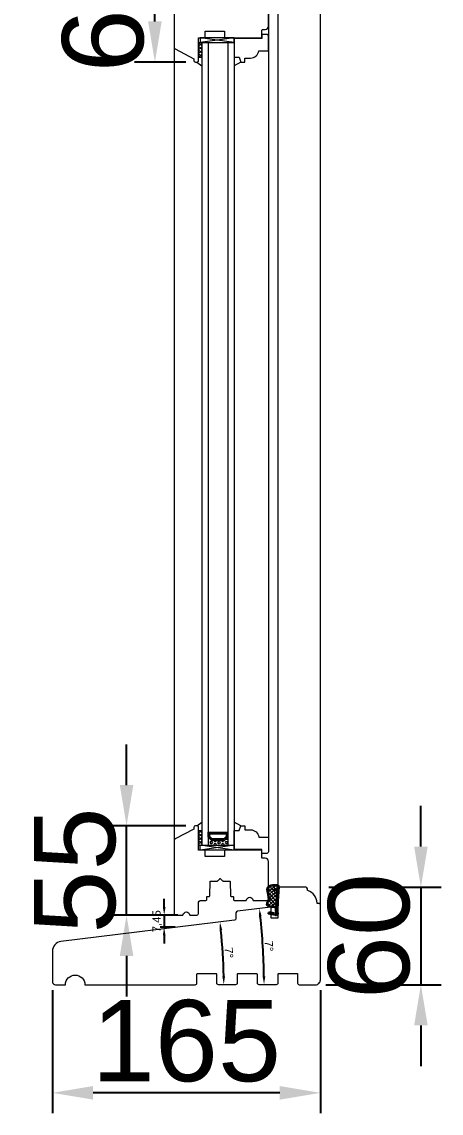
# Model space of a CAD drawing. Header units: millimetres. Extents: x 0 to 182016, y 11 to 3710.
# Drawn here: x 158298 to 158556, y 1212 to 1883 of the extents above; entities that cross this region are included whole.
import ezdxf

# ---------------------------------------------------------------- set-up
doc = ezdxf.new("R2010")
doc.units = ezdxf.units.MM
doc.layers.add('Matmenys', color=10, linetype='Continuous', lineweight=20)
doc.layers.add('Testinės profilio linijos', color=7, linetype='Continuous', lineweight=5)
doc.layers.add('Stiklo paketas', color=7, linetype='Continuous')
doc.styles.get("Standard").update_dxf_attribs({"font": 'arial.ttf'})
doc.dimstyles.new('2', dxfattribs={"dimscale": 2, "dimtxt": 2.5, "dimasz": 2.5, "dimexe": 1.25, "dimexo": 0.625, "dimtad": 1, "dimtxsty": 'Standard', "dimcen": 2.5, "dimadec": 0, "dimazin": 0, "dimtfac": 1, "dimtmove": 0, "dimatfit": 3, "dimfxl": 1, "dimarcsym": 0})
doc.dimstyles.new('Padidinti matmenys', dxfattribs={"dimscale": 10, "dimtxt": 5, "dimasz": 2.5, "dimexe": 1.25, "dimexo": 0.625, "dimtad": 1, "dimdec": 1, "dimtxsty": 'Standard', "dimcen": 2.5, "dimadec": 0, "dimazin": 0, "dimtfac": 1, "dimtdec": 1, "dimtmove": 0, "dimatfit": 3, "dimfxl": 1, "dimarcsym": 0})

# ---------------------------------------------------------------- blocks, each defined once
blk = doc.blocks.new('*D1257')
at = {"color": 0, "lineweight": -2, "transparency": 16777216}
for p, q in [((158543.62, 1375.65), (158543.62, 1400.65)), ((158487.01, 1350.65), (158556.12, 1350.65)), ((158543.62, 1350.65), (158543.62, 1290.65)), ((158485.01, 1290.65), (158556.12, 1290.65)), ((158543.62, 1265.65), (158543.62, 1240.65))]:
    blk.add_line(p, q, dxfattribs=at)
at = {"color": 0, "transparency": 16777216}
for points in [[(158539.46, 1375.65), (158547.79, 1375.65), (158543.62, 1350.65)], [(158539.46, 1265.65), (158547.79, 1265.65), (158543.62, 1290.65)]]:
    blk.add_solid(points, dxfattribs=at)
at = {"layer": 'Defpoints', "color": 0, "transparency": 16777216}
for p in [(158480.76, 1350.65), (158478.76, 1290.65), (158543.62, 1290.65)]:
    blk.add_point(p, dxfattribs=at)
at = {"color": 0, "lineweight": 5, "transparency": 16777216, "insert": (158511.84, 1320.65), "char_height": 50, "attachment_point": 5, "rotation": 90}
blk.add_mtext('60', dxfattribs=at)
blk = doc.blocks.new('*D1258')
at = {"color": 0, "lineweight": -2, "transparency": 16777216}
for p, q in [((158316.76, 1287.4), (158316.76, 1211.68)), ((158481.76, 1287.4), (158481.76, 1211.68)), ((158456.76, 1224.18), (158341.76, 1224.18))]:
    blk.add_line(p, q, dxfattribs=at)
at = {"color": 0, "transparency": 16777216}
for points in [[(158341.76, 1228.35), (158341.76, 1220.01), (158316.76, 1224.18)], [(158456.76, 1228.35), (158456.76, 1220.01), (158481.76, 1224.18)]]:
    blk.add_solid(points, dxfattribs=at)
at = {"layer": 'Defpoints', "color": 0, "transparency": 16777216}
for p in [(158316.76, 1293.65), (158481.76, 1293.65), (158316.76, 1224.18)]:
    blk.add_point(p, dxfattribs=at)
at = {"color": 0, "lineweight": 5, "transparency": 16777216, "insert": (158399.26, 1255.96), "char_height": 50, "attachment_point": 5}
blk.add_mtext('165', dxfattribs=at)
blk = doc.blocks.new('*D1231')
at = {"layer": 'Defpoints', "color": 0, "transparency": 16777216}
for p in [(158395.19, 1333.45), (158385.58, 1326), (158393.51, 1326)]:
    blk.add_point(p, dxfattribs=at)
at = {"layer": 'Matmenys', "color": 0, "lineweight": -2, "transparency": 16777216}
for p, q in [((158385.58, 1338.45), (158385.58, 1343.45)), ((158393.94, 1333.45), (158383.08, 1333.45)), ((158385.58, 1333.45), (158385.58, 1326)), ((158392.26, 1326), (158383.08, 1326)), ((158385.58, 1321), (158385.58, 1316))]:
    blk.add_line(p, q, dxfattribs=at)
at = {"layer": 'Matmenys', "color": 0, "transparency": 16777216}
for points in [[(158384.75, 1338.45), (158386.42, 1338.45), (158385.58, 1333.45)], [(158384.75, 1321), (158386.42, 1321), (158385.58, 1326)]]:
    blk.add_solid(points, dxfattribs=at)
at = {"layer": 'Matmenys', "color": 0, "lineweight": 5, "transparency": 16777216, "insert": (158381.34, 1329.72), "char_height": 5, "attachment_point": 5, "rotation": 90}
blk.add_mtext('7,45', dxfattribs=at)
blk = doc.blocks.new('*D1232')
at = {"layer": 'Defpoints', "color": 0, "transparency": 16777216}
for p in [(158428.89, 1330.34), (158393.51, 1326), (158422, 1303.67), (158418.76, 1290.85), (158429.76, 1290.85)]:
    blk.add_point(p, dxfattribs=at)
at = {"layer": 'Matmenys', "color": 0, "lineweight": -2, "transparency": 16777216}
blk.add_arc((158107.24, 1290.85), 315.03, 0.90939, 6.09061, dxfattribs=at)
at = {"layer": 'Matmenys', "color": 0, "transparency": 16777216}
for points in [[(158419.66, 1324.18), (158421.31, 1324.37), (158419.92, 1329.24)], [(158423.06, 1295.85), (158421.39, 1295.84), (158422.26, 1290.85)]]:
    blk.add_solid(points, dxfattribs=at)
at = {"layer": 'Matmenys', "color": 0, "lineweight": 5, "transparency": 16777216, "insert": (158425.42, 1310.31), "char_height": 5, "attachment_point": 5, "rotation": 273.5}
blk.add_mtext('7°', dxfattribs=at)
blk = doc.blocks.new('*D1233')
at = {"layer": 'Defpoints', "color": 0, "transparency": 16777216}
for p in [(158430.67, 1335.92), (158451.23, 1338.44), (158445.78, 1322.04), (158443.76, 1290.85), (158454.76, 1290.85)]:
    blk.add_point(p, dxfattribs=at)
at = {"layer": 'Matmenys', "color": 0, "lineweight": -2, "transparency": 16777216}
blk.add_arc((158063.59, 1290.85), 383.46, 0.7471, 6.2529, dxfattribs=at)
at = {"layer": 'Matmenys', "color": 0, "transparency": 16777216}
for points in [[(158443.94, 1332.51), (158445.6, 1332.71), (158444.19, 1337.58)], [(158447.85, 1295.85), (158446.19, 1295.84), (158447.05, 1290.85)]]:
    blk.add_solid(points, dxfattribs=at)
at = {"layer": 'Matmenys', "color": 0, "lineweight": 5, "transparency": 16777216, "insert": (158450.08, 1314.43), "char_height": 5, "attachment_point": 5, "rotation": 273.49212}
blk.add_mtext('7°', dxfattribs=at)
blk = doc.blocks.new('*D1950')
at = {"color": 0, "lineweight": -2, "transparency": 16777216}
for p, q in [((158362.41, 1413.45), (158362.41, 1438.45)), ((158399.01, 1388.45), (158349.91, 1388.45)), ((158362.41, 1333.45), (158362.41, 1388.45)), ((158386.51, 1333.45), (158349.91, 1333.45)), ((158362.41, 1308.45), (158362.41, 1283.45))]:
    blk.add_line(p, q, dxfattribs=at)
at = {"color": 0, "transparency": 16777216}
for points in [[(158358.25, 1413.45), (158366.58, 1413.45), (158362.41, 1388.45)], [(158358.25, 1308.45), (158366.58, 1308.45), (158362.41, 1333.45)]]:
    blk.add_solid(points, dxfattribs=at)
at = {"layer": 'Defpoints', "color": 0, "transparency": 16777216}
for p in [(158362.41, 1388.45), (158405.26, 1388.45), (158392.76, 1333.45)]:
    blk.add_point(p, dxfattribs=at)
at = {"color": 0, "lineweight": 5, "transparency": 16777216, "insert": (158330.74, 1360.95), "char_height": 50, "attachment_point": 5, "rotation": 90}
blk.add_mtext('55', dxfattribs=at)
blk = doc.blocks.new('*D1955')
at = {"color": 0, "lineweight": -2, "ltscale": 0.1, "transparency": 16777216}
for p, q in [((158399.01, 1923.15), (158367.38, 1923.15)), ((158379.88, 1883.15), (158379.88, 1898.15)), ((158399.01, 1858.15), (158367.38, 1858.15))]:
    blk.add_line(p, q, dxfattribs=at)
at = {"color": 0, "ltscale": 0.1, "transparency": 16777216}
for points in [[(158375.71, 1898.15), (158384.05, 1898.15), (158379.88, 1923.15)], [(158375.71, 1883.15), (158384.05, 1883.15), (158379.88, 1858.15)]]:
    blk.add_solid(points, dxfattribs=at)
at = {"layer": 'Defpoints', "color": 0, "ltscale": 0.1, "transparency": 16777216}
for p in [(158379.88, 1923.15), (158405.26, 1923.15), (158405.26, 1858.15)]:
    blk.add_point(p, dxfattribs=at)
at = {"color": 0, "ltscale": 0.1, "transparency": 16777216, "insert": (158348.1, 1890.65), "char_height": 50, "attachment_point": 5, "rotation": 90}
blk.add_mtext('65', dxfattribs=at)

msp = doc.modelspace()

# ---------------------------------------------------------------- hatches: boundary and pattern name
at = {"lineweight": 0, "ltscale": 0.5}
h = msp.add_hatch(dxfattribs=at)
h.set_pattern_fill('ANSI37', color=256, scale=0.5, style=0)
h.set_pattern_definition([(45, (158406.7555, 974.3), (-1.122532, 1.122532), []), (135, (158406.7555, 974.3), (-1.122532, -1.122532), [])])
h.paths.add_polyline_path([(158408.7554515, 1861.1527213), (158408.7554515, 1870.1527213), (158406.7554515, 1870.1527213), (158406.7554515, 1861.1527213)])
h = msp.add_hatch(dxfattribs=at)
h.set_pattern_fill('ANSI37', color=256, scale=0.5, style=0)
h.set_pattern_definition([(45, (158406.7555, 1783.4456), (-1.122532, 1.122532), []), (135, (158406.7555, 1783.4456), (-1.122532, -1.122532), [])])
h.paths.add_polyline_path([(158408.7554511, 1385.4454922), (158408.7554511, 1376.4454922), (158406.7554511, 1376.4454922), (158406.7554511, 1385.4454922)])
at = {"lineweight": 0}
h = msp.add_hatch(dxfattribs=at)
h.set_pattern_fill('JIS_WOOD', color=256, style=0)
h.set_pattern_definition([(315, (145505.34645, 20127.2166), (-0.5, -0.5), [])])
h.paths.add_polyline_path([(158422.754742, 1379.4454922), (158414.754742, 1379.4454922), (158412.754742, 1381.4454922), (158412.754742, 1384.4454922), (158424.7913246, 1384.4632256), (158424.754742, 1381.4454922)])
h.paths.add_polyline_path([(158415.1689556, 1380.4454922), (158422.3405285, 1380.4454922), (158423.754742, 1381.8597058), (158423.754742, 1383.4454922), (158413.754742, 1383.4454922), (158413.754742, 1381.8597058)], flags=16)
h = msp.add_hatch(dxfattribs=at)
h.set_pattern_fill('HEX', color=256, scale=0.25, style=0)
h.set_pattern_definition([(360, (145505.3464, 20127.2166), (-7e-16, -1.374815), [0.79375, -1.5875]), (240, (145505.3464, 20127.2166), (-1.190624716, 0.6874075), [0.79375, -1.5875]), (300, (145506.1402, 20127.2166), (-1.190624716, -0.6874075), [0.79375, -1.5875])])
h.paths.add_polyline_path([(158412.754742, 1376.4454922), (158412.754742, 1381.4454922), (158414.754742, 1379.4454922), (158422.754742, 1379.4454922), (158424.754742, 1381.4454922), (158424.7554511, 1376.4454922)])
at = {"layer": 'Matmenys'}
h = msp.add_hatch(dxfattribs=at)
h.set_pattern_fill('ANSI37', color=252, scale=0.5, angle=-183.5893456117, style=0)
h.set_pattern_definition([(221.4106544, (-113738.2452, 4915.6602), (1.0500540025, -1.190606082), []), (311.4106544, (-113738.2452, 4915.6602), (1.190606082, 1.0500540025), [])])
edge = h.paths.add_edge_path()
edge.add_arc((158455.0610274, 1348.7087938), 0.1, -3.5893456117, 86.4106543883)
edge.add_line((158455.0672879, 1348.8085977), (158453.5196021, 1348.9056809))
edge.add_arc((158453.5352534, 1349.1551905), 0.25, 86.4106543883, 266.4106543883, ccw=False)
edge.add_line((158453.5509046, 1349.4047001), (158455.5976096, 1349.2763144))
edge.add_arc((158455.5913491, 1349.1765106), 0.1, -3.589345619, 86.4106543883, ccw=False)
edge.add_line((158455.6911529, 1349.1702501), (158455.7667959, 1349.1655051))
edge.add_line((158455.7667959, 1349.1655051), (158455.8911103, 1351.147306))
edge.add_spline(control_points=[(158455.8911103, 1351.147306), (158455.8793079, 1351.2264645), (158455.8681324, 1351.2964562), (158455.8463385, 1351.380207), (158455.8369526, 1351.4037713), (158455.8242578, 1351.4276543), (158455.8180085, 1351.435714), (158455.7924197, 1351.4602018), (158455.7631827, 1351.4790946), (158455.6588629, 1351.512798), (158455.5859307, 1351.5259199), (158455.3329477, 1351.5456221), (158455.1191135, 1351.5351238), (158454.6766351, 1351.5157956), (158454.4573062, 1351.5113202), (158454.0374153, 1351.5102441), (158453.8343292, 1351.513276), (158453.2441219, 1351.5259865), (158452.8760717, 1351.5391629), (158452.1228903, 1351.5389012), (158451.7461405, 1351.5204049), (158451.153036, 1351.4172185), (158450.925465, 1351.3573245), (158450.5283639, 1351.2042889), (158450.3565762, 1351.1215395), (158450.0154084, 1350.9175393), (158449.8492058, 1350.7974245), (158449.558046, 1350.5299794), (158449.434466, 1350.3823057), (158449.2747473, 1350.1011212), (158449.2271934, 1349.9658249), (158449.1675884, 1349.6645261), (158449.1568851, 1349.5009261), (158449.170629, 1348.9163293), (158449.2653832, 1348.4524137), (158449.4371254, 1347.5599176), (158449.52082, 1347.1328374), (158449.7320064, 1346.0544888), (158449.8657404, 1345.3964382), (158449.9906664, 1344.4033363), (158450.0211603, 1344.0997351), (158450.0454957, 1343.4776915), (158450.037955, 1343.1617875), (158449.9530707, 1342.6125792), (158449.891732, 1342.3764958), (158449.7192717, 1341.9758444), (158449.6244232, 1341.8172119), (158449.4401548, 1341.5185531), (158449.3502973, 1341.3770958), (158449.1942142, 1341.075313), (158449.1242441, 1340.9102602), (158449.0045129, 1340.5451385), (158448.9615104, 1340.3441884), (158448.9376116, 1340.0047718), (158448.9508175, 1339.8627863), (158449.0108567, 1339.6675656), (158449.0475969, 1339.6022378), (158449.156146, 1339.4755145), (158449.2282122, 1339.4163367), (158449.4922997, 1339.2592591), (158449.733408, 1339.1777594), (158450.283819, 1339.0611421), (158450.5920141, 1339.0246106), (158451.1882319, 1338.9713391), (158451.4757829, 1338.9521167), (158452.0062727, 1338.9087572), (158452.2545312, 1338.886621), (158452.6593335, 1338.8504067), (158452.8167368, 1338.8363203), (158453.1406692, 1338.8081982), (158453.3189865, 1338.7931621), (158453.6218535, 1338.7248771), (158453.7396755, 1338.6892421), (158453.9521543, 1338.5936453), (158454.0460691, 1338.5404984), (158454.1912629, 1338.4218577), (158454.246281, 1338.3662354), (158454.3353729, 1338.2424682), (158454.3682523, 1338.1788412), (158454.4164205, 1338.0599771), (158454.4333018, 1338.0029001), (158454.4592457, 1337.9023197), (158454.4689633, 1337.8579241), (158454.4779992, 1337.8169278)], knot_values=[0, 0, 0, 0, 0.2245066002, 0.2245066002, 0.377043448, 0.377043448, 0.5295802957, 0.5295802957, 0.8082977366, 0.8082977366, 1.0870151774, 1.0870151774, 1.6244414062, 1.6244414062, 2.161867635, 2.161867635, 2.6992938638, 2.6992938638, 3.7741463214, 3.7741463214, 5.0334406395, 5.0334406395, 5.8656302806, 5.8656302806, 6.5060139406, 6.5060139406, 7.1463976006, 7.1463976006, 7.7996240151, 7.7996240151, 8.3563201169, 8.3563201169, 8.9130162187, 8.9130162187, 10.239934143, 10.239934143, 11.5668520673, 11.5668520673, 13.5970761059, 13.5970761059, 14.4582175179, 14.4582175179, 15.3193589298, 15.3193589298, 15.9856015553, 15.9856015553, 16.5061017172, 16.5061017172, 17.0266018791, 17.0266018791, 17.547102041, 17.547102041, 18.1672448488, 18.1672448488, 18.7176261004, 18.7176261004, 19.1465766047, 19.1465766047, 19.5755271091, 19.5755271091, 20.3898249977, 20.3898249977, 21.2041228863, 21.2041228863, 21.9655448497, 21.9655448497, 22.7269668131, 22.7269668131, 23.2229068178, 23.2229068178, 23.7188468224, 23.7188468224, 24.0184411081, 24.0184411081, 24.2549295987, 24.2549295987, 24.4119994701, 24.4119994701, 24.5501072405, 24.5501072405, 24.6882150108, 24.6882150108, 24.8099116426, 24.8099116426, 24.8099116426, 24.8099116426], degree=3, periodic=0)
edge.add_line((158454.4779992, 1337.8169278), (158455.1608312, 1348.7025333))

# ---------------------------------------------------------------- linework, layer by layer
at = {"lineweight": 9}
for p, q in [((158449.7554511, 2198.675941), (158449.7554511, 1381.4454922)), ((158408.7554511, 1870.1527213), (158408.7554511, 1376.4455773)), ((158412.7554511, 1870.1527213), (158412.7554511, 1376.4455773)), ((158424.7554511, 1870.1527213), (158424.7554511, 1376.4455773)), ((158428.7554511, 1870.1527213), (158428.7554511, 1376.4455773))]:
    msp.add_line(p, q, dxfattribs=at)
at = {"lineweight": 0}
for p, q in [((158428.7547425, 1870.1527213), (158407.7547425, 1873.1527213)), ((158428.7547425, 1873.1527213), (158407.7547425, 1870.1527213)), ((158406.7554515, 1870.1527213), (158409.7554515, 1870.1527213)), ((158406.7554515, 1861.1527213), (158408.7554515, 1861.1527213)), ((158405.7554515, 1858.1527213), (158408.7554515, 1855.8660562)), ((158432.7554515, 1858.1527213), (158428.7554515, 1855.8660562)), ((158405.7554511, 1388.4454922), (158408.7554511, 1390.7321573)), ((158432.7554511, 1388.4454922), (158428.7554511, 1390.7321573)), ((158406.7554511, 1385.4454922), (158408.7554511, 1385.4454922)), ((158406.7554511, 1376.4454922), (158409.7554511, 1376.4454922)), ((158428.754742, 1376.4454922), (158407.754742, 1373.4454922)), ((158428.754742, 1373.4454922), (158407.754742, 1376.4454922))]:
    msp.add_line(p, q, dxfattribs=at)
for p, q in [((158455.5976096, 1349.2763144), (158453.5509046, 1349.4047001)), ((158454.7340328, 1333.9119862), (158455.6911529, 1349.1702501)), ((158455.6911529, 1349.1702501), (158455.7667959, 1349.1655051)), ((158455.0672879, 1348.8085977), (158453.5196021, 1348.9056809)), ((158454.2303391, 1333.8687683), (158455.1608312, 1348.7025333)), ((158449.851542, 1334.3467523), (158450.0721969, 1335.3221043)), ((158454.1986325, 1333.3633058), (158449.851542, 1334.3467523)), ((158453.2922034, 1334.5936391), (158450.0721969, 1335.3221043)), ((158453.181876, 1334.1059631), (158453.2922034, 1334.5936391)), ((158454.2303391, 1333.8687683), (158453.181876, 1334.1059631)), ((158454.1893935, 1333.2160199), (158454.1986325, 1333.3633058)), ((158454.6884127, 1333.1847175), (158454.1893935, 1333.2160199)), ((158455.7548774, 1334.2150587), (158454.6884127, 1333.1847175)), ((158455.8017754, 1334.9626994), (158454.7340328, 1333.9119862)), ((158455.7548774, 1334.2150587), (158455.8017754, 1334.9626994))]:
    msp.add_line(p, q)
at = {"color": 1}
for p, q in [((158455.8911103, 1351.147306), (158454.935453, 1335.9123613)), ((158456.1878303, 1351.1915463), (158455.2265356, 1335.8667308)), ((158454.185031, 1337.752355), (158454.0746015, 1335.9919037))]:
    msp.add_line(p, q, dxfattribs=at)
at = {"lineweight": 0}
for points in [[(158428.7547425, 1873.1527213), (158407.7547425, 1873.1527213), (158407.7547425, 1870.1527213), (158428.7547425, 1870.1527213)], [(158422.754742, 1379.4454922), (158414.754742, 1379.4454922), (158412.754742, 1381.4454922), (158412.754742, 1384.4454922), (158424.754742, 1384.4454922), (158424.754742, 1381.4454922)], [(158422.3405285, 1380.4454922), (158415.1689556, 1380.4454922), (158413.754742, 1381.8597058), (158413.754742, 1383.4454922), (158423.754742, 1383.4454922), (158423.754742, 1381.8597058)], [(158428.754742, 1373.4454922), (158407.754742, 1373.4454922), (158407.754742, 1376.4454922), (158428.754742, 1376.4454922)]]:
    msp.add_lwpolyline(points, close=True, dxfattribs=at)
for points in [[(158443.7554515, 1865.1527213), (158449.7554515, 1865.1527213), (158449.7554515, 1874.1527213, 0.4142135624), (158448.7554515, 1875.1527213), (158445.7554515, 1875.1527213), (158445.7554515, 1872.6527213), (158428.7554515, 1872.6527213), (158428.7554515, 1861.1527213), (158431.7554515, 1861.1527213), (158432.7554515, 1858.1527213), (158435.2554515, 1858.1527213), (158435.2554515, 1860.6527213), (158438.7805144, 1860.6527213, 0.3851703882), (158443.7554515, 1865.1527213)], [(158443.7554511, 1381.4454922), (158449.7554511, 1381.4454922), (158449.7554511, 1372.4454922, -0.4142135624), (158448.7554511, 1371.4454922), (158445.7554511, 1371.4454922), (158445.7554511, 1373.9454922), (158428.7554511, 1373.9454922), (158428.7554511, 1385.4454922), (158431.7554511, 1385.4454922), (158432.7554511, 1388.4454922), (158435.2554511, 1388.4454922), (158435.2554511, 1385.9454922), (158438.7805139, 1385.9454922, -0.3851703882), (158443.7554511, 1381.4454922)]]:
    msp.add_lwpolyline(points, format="xyb", dxfattribs=at)
at = {"lineweight": 5}
for points in [[(158406.68556, 1334.4367657), (158406.7468004, 1341.4542188, -0.4116598905), (158407.7467623, 1342.4454922), (158411.2852877, 1342.4454922, 0.4040361542), (158411.7850002, 1342.9280425), (158411.8453405, 1344.6559621, -0.4040262258), (158412.1451577, 1344.9454922), (158413.1982794, 1344.9454922, 0.4091108014), (158413.6982032, 1345.436766), (158413.850306, 1354.1507279, -0.4091108014), (158414.1502603, 1354.4454922), (158418.1740803, 1354.4454922, 0.1989123674), (158418.5276336, 1354.5919388), (158419.7933191, 1355.8576243, -0.4142135624), (158420.2175831, 1355.8576243), (158421.4832686, 1354.5919388, 0.1989123674), (158421.836822, 1354.4454922), (158425.8606419, 1354.4454922, -0.4091108014), (158426.1605962, 1354.1507279), (158426.312699, 1345.436766, 0.4091108014), (158426.8126229, 1344.9454922), (158427.8657445, 1344.9454922, -0.4040262258), (158428.1655617, 1344.6559621), (158428.225902, 1342.9280425, 0.4040262258), (158428.7255974, 1342.4454922), (158435.8059614, 1342.4454922, 0.3563939587), (158436.2958593, 1342.8454922, -0.8164965809), (158440.2150429, 1342.8454922, 0.3563939587), (158440.7049408, 1342.4454922), (158448.7554511, 1342.4454922, 0.4142135624), (158449.7554511, 1343.4454922), (158449.7554511, 1366.4454922, 0.4142135624), (158447.7554511, 1368.4454922), (158446.0528445, 1368.4454922, -0.4116598905), (158445.7528559, 1368.7428743), (158445.7161421, 1372.9498555, 0.4116598905), (158445.2161612, 1373.4454922), (158423.2860142, 1373.4454922, 0.4116598905), (158422.7860332, 1372.9498555), (158422.7580463, 1369.7428743, -0.4116598905), (158422.4580577, 1369.4454922), (158411.0528445, 1369.4454922, -0.4116598905), (158410.7528559, 1369.7428743), (158410.724869, 1372.9498555, 0.4116598905), (158410.224888, 1373.4454922), (158406.7554511, 1373.4454922), (158406.7554511, 1387.4454922, 0.4142135624), (158405.7554511, 1388.4454922), (158404.764216, 1388.4454922, 0.4116598905), (158403.7642541, 1387.4542188), (158403.7554511, 1386.4454922), (158392.2859795, 1380.347066, 0.2773245441), (158391.7554511, 1379.4641184), (158391.7554511, 1334.4454922, 0.4142135624), (158392.7554511, 1333.4454922), (158396.8059614, 1333.4454922, 0.3563939587), (158397.2958593, 1333.8454922, -0.8164965809), (158401.2150429, 1333.8454922, 0.3563939587), (158401.7049408, 1333.4454922), (158405.6855981, 1333.4454922, 0.4116598905)], [(158336.7554533, 1290.6454922), (158404.7554533, 1290.6454922, 0.4142135624), (158405.7554533, 1291.6454922), (158405.7554533, 1297.1454922, -0.4142135624), (158406.2554533, 1297.6454922), (158417.2554533, 1297.6454922, -0.4142135624), (158417.7554533, 1297.1454922), (158417.7554533, 1291.8454922, 0.4142135624), (158418.7554533, 1290.8454922), (158429.7554533, 1290.8454922, 0.4142135624), (158430.7554533, 1291.8454922), (158430.7554533, 1297.1454922, -0.4142135624), (158431.2554533, 1297.6454922), (158442.2554533, 1297.6454922, -0.4142135624), (158442.7554533, 1297.1454922), (158442.7554533, 1291.8454922, 0.4142135624), (158443.7554533, 1290.8454922), (158454.7554533, 1290.8454922, 0.4142135624), (158455.7554533, 1291.8454922), (158455.7554533, 1297.1454922, -0.4142135624), (158456.2554533, 1297.6454922), (158467.2554533, 1297.6454922, -0.4142135624), (158467.7554533, 1297.1454922), (158467.7554533, 1291.6454922, 0.4142135624), (158468.7554533, 1290.6454922), (158478.7554533, 1290.6454922, 0.4142135624), (158481.7554533, 1293.6454922), (158481.7554515, 1339.6454922, 0.4142135624), (158480.7554515, 1340.6454922), (158480.0461248, 1340.6454922, -0.4001549105), (158479.7464738, 1340.9310268, 0.3090857966), (158473.9581905, 1348.5803375, -0.3199404334), (158473.7535607, 1348.8621606), (158473.7466485, 1349.6542187, 0.4116598904), (158472.7466866, 1350.6454922), (158456.8514847, 1350.6454922, 0.4116598905), (158455.8515228, 1349.6542187), (158455.7641018, 1339.6367657, -0.2023892741), (158455.4554511, 1338.9229351), (158455.4554511, 1331.6454922), (158451.4554511, 1331.6454922), (158451.4554511, 1338.4454922), (158451.2947905, 1338.4454922, 0.0305527633), (158451.2338558, 1338.4417653), (158430.6727087, 1335.9171739, 0.3763733489), (158429.7946161, 1334.9333542), (158429.7631041, 1331.3224353, -0.3763733489), (158428.8850115, 1330.3386157), (158322.0242372, 1317.2177624, 0.3788661087), (158316.7554533, 1311.2624855), (158316.7554533, 1292.6454922, 0.4142135624), (158318.7554533, 1290.6454922), (158324.7554533, 1290.6454922, -1)]]:
    msp.add_lwpolyline(points, format="xyb", close=True, dxfattribs=at)
for centre, radius, start, end in [((158453.5352534, 1349.1551905), 0.25, 86.4106543892, 266.4106543892), ((158455.5913491, 1349.1765106), 0.1, 356.4106543908, 86.4106543892), ((158455.0610274, 1348.7087938), 0.1, 356.4106543908, 86.4106543892)]:
    msp.add_arc(centre, radius, start, end)
at = {"color": 1}
msp.add_spline([(158456.1878303, 1351.1915463), (158456.0973336, 1351.5530466), (158454.8234751, 1351.8225875), (158450.1311021, 1351.3341982), (158449.0410959, 1350.2910004), (158449.0224795, 1348.1275285), (158449.3528534, 1346.4294887), (158449.6997697, 1344.2640478), (158449.5003409, 1342.2273262), (158449.024172, 1341.3990814), (158448.7439086, 1339.5445413), (158451.4560871, 1338.6520954), (158452.9349628, 1338.5249278), (158453.6222306, 1338.4069565), (158454.064116, 1338.1047508), (158454.185031, 1337.752355)], degree=3, dxfattribs=at)
msp.add_open_spline([(158455.8911103, 1351.147306), (158455.8793079, 1351.2264645), (158455.8681324, 1351.2964562), (158455.8463385, 1351.380207), (158455.8369526, 1351.4037713), (158455.8242578, 1351.4276543), (158455.8180085, 1351.435714), (158455.7924197, 1351.4602018), (158455.7631827, 1351.4790946), (158455.6588629, 1351.512798), (158455.5859307, 1351.5259199), (158455.3329477, 1351.5456221), (158455.1191135, 1351.5351238), (158454.6766351, 1351.5157956), (158454.4573062, 1351.5113202), (158454.0374153, 1351.5102441), (158453.8343292, 1351.513276), (158453.2441219, 1351.5259865), (158452.8760717, 1351.5391629), (158452.1228903, 1351.5389012), (158451.7461405, 1351.5204049), (158451.153036, 1351.4172185), (158450.925465, 1351.3573245), (158450.5283639, 1351.2042889), (158450.3565762, 1351.1215395), (158450.0154084, 1350.9175393), (158449.8492058, 1350.7974245), (158449.558046, 1350.5299794), (158449.434466, 1350.3823057), (158449.2747473, 1350.1011212), (158449.2271934, 1349.9658249), (158449.1675884, 1349.6645261), (158449.1568851, 1349.5009261), (158449.170629, 1348.9163293), (158449.2653832, 1348.4524137), (158449.4371254, 1347.5599176), (158449.52082, 1347.1328374), (158449.7320064, 1346.0544888), (158449.8657404, 1345.3964382), (158449.9906664, 1344.4033363), (158450.0211603, 1344.0997351), (158450.0454957, 1343.4776915), (158450.037955, 1343.1617875), (158449.9530707, 1342.6125792), (158449.891732, 1342.3764958), (158449.7192717, 1341.9758444), (158449.6244232, 1341.8172119), (158449.4401548, 1341.5185531), (158449.3502973, 1341.3770958), (158449.1942142, 1341.075313), (158449.1242441, 1340.9102602), (158449.0045129, 1340.5451385), (158448.9615104, 1340.3441884), (158448.9376116, 1340.0047718), (158448.9508175, 1339.8627863), (158449.0108567, 1339.6675656), (158449.0475969, 1339.6022378), (158449.156146, 1339.4755145), (158449.2282122, 1339.4163367), (158449.4922997, 1339.2592591), (158449.733408, 1339.1777594), (158450.283819, 1339.0611421), (158450.5920141, 1339.0246106), (158451.1882319, 1338.9713391), (158451.4757829, 1338.9521167), (158452.0062727, 1338.9087572), (158452.2545312, 1338.886621), (158452.6593335, 1338.8504067), (158452.8167368, 1338.8363203), (158453.1406692, 1338.8081982), (158453.3189865, 1338.7931621), (158453.6218535, 1338.7248771), (158453.7396755, 1338.6892421), (158453.9521543, 1338.5936453), (158454.0460691, 1338.5404984), (158454.1912629, 1338.4218577), (158454.246281, 1338.3662354), (158454.3353729, 1338.2424682), (158454.3682523, 1338.1788412), (158454.4164205, 1338.0599771), (158454.4333018, 1338.0029001), (158454.4592457, 1337.9023197), (158454.4689633, 1337.8579241), (158454.4779992, 1337.8169278)], degree=3, knots=[0, 0, 0, 0, 0.2245066002, 0.2245066002, 0.377043448, 0.377043448, 0.5295802957, 0.5295802957, 0.8082977366, 0.8082977366, 1.0870151774, 1.0870151774, 1.6244414062, 1.6244414062, 2.161867635, 2.161867635, 2.6992938638, 2.6992938638, 3.7741463214, 3.7741463214, 5.0334406395, 5.0334406395, 5.8656302806, 5.8656302806, 6.5060139406, 6.5060139406, 7.1463976006, 7.1463976006, 7.7996240151, 7.7996240151, 8.3563201169, 8.3563201169, 8.9130162187, 8.9130162187, 10.239934143, 10.239934143, 11.5668520673, 11.5668520673, 13.5970761059, 13.5970761059, 14.4582175179, 14.4582175179, 15.3193589298, 15.3193589298, 15.9856015553, 15.9856015553, 16.5061017172, 16.5061017172, 17.0266018791, 17.0266018791, 17.547102041, 17.547102041, 18.1672448488, 18.1672448488, 18.7176261004, 18.7176261004, 19.1465766047, 19.1465766047, 19.5755271091, 19.5755271091, 20.3898249977, 20.3898249977, 21.2041228863, 21.2041228863, 21.9655448497, 21.9655448497, 22.7269668131, 22.7269668131, 23.2229068178, 23.2229068178, 23.7188468224, 23.7188468224, 24.0184411081, 24.0184411081, 24.2549295987, 24.2549295987, 24.4119994701, 24.4119994701, 24.5501072405, 24.5501072405, 24.6882150108, 24.6882150108, 24.8099116426, 24.8099116426, 24.8099116426, 24.8099116426], dxfattribs=at)
at = {"layer": 'Stiklo paketas', "lineweight": 5}
msp.add_lwpolyline([(158391.7554515, 1914.835627), (158391.7554515, 1867.1340951, 0.2773245441), (158392.2859799, 1866.2511475), (158403.7554515, 1860.1527213), (158403.7642545, 1859.1439948, 0.4116598905), (158404.7642164, 1858.1527213), (158405.7554515, 1858.1527213, 0.4142135624), (158406.7554515, 1859.1527213), (158406.7554515, 1873.1527213), (158410.2248884, 1873.1527213, 0.4116598905), (158410.7248694, 1873.648358), (158410.7528563, 1876.8553393, -0.4116598905), (158411.0528449, 1877.1527213), (158422.4580581, 1877.1527213, -0.4116598905), (158422.7580467, 1876.8553393), (158422.7860336, 1873.648358, 0.4116598905), (158423.2860146, 1873.1527213), (158445.2161616, 1873.1527213, 0.4116598905), (158445.7161425, 1873.648358), (158445.7528563, 1877.8553393, -0.4116598905), (158446.0528449, 1878.1527213), (158447.7554515, 1878.1527213, 0.4142135624), (158449.7554515, 1880.1527213), (158449.7554515, 1901.1527213, 0.4142135624)], format="xyb", dxfattribs=at)
at = {"layer": 'Testinės profilio linijos', "lineweight": 5}
for p, q in [((158455.7554511, 1339.5139551), (158455.7554511, 2241.8619594)), ((158481.7554513, 1339.644887), (158481.7554501, 2241.5438233)), ((158391.7554517, 2199.9919656), (158391.7554511, 1379.4641184))]:
    msp.add_line(p, q, dxfattribs=at)

# ---------------------------------------------------------------- dimensions: what is measured, and where the dimension line sits
at = {"color": 1, "ltscale": 0.1}
dim = msp.add_linear_dim(base=(158379.8800893, 1923.1527213), p1=(158405.259834, 1858.1527213), p2=(158405.2554515, 1923.1527213), angle=90, dimstyle='Padidinti matmenys', dxfattribs=at)
dim.commit()
dim.dimension.update_dxf_attribs({"geometry": '*D1955', "text_midpoint": (158379.8800893, 1890.6527213), "dimtype": 160})
at = {"color": 1, "lineweight": 5}
for base, p1, p2, picture, middle in [((158362.4145143, 1388.4454922), (158392.7554511, 1333.4454922), (158405.2598336, 1388.4454922), '*D1950', (158362.4145143, 1360.9454922)), ((158543.623435, 1290.6454922), (158480.7554511, 1350.6454922), (158478.7554533, 1290.6454922), '*D1257', (158543.623435, 1320.6454922))]:
    dim = msp.add_linear_dim(base=base, p1=p1, p2=p2, angle=90, dimstyle='Padidinti matmenys', dxfattribs=at)
    dim.commit()
    dim.dimension.update_dxf_attribs({"geometry": picture, "text_midpoint": middle, "dimtype": 160})
dim = msp.add_linear_dim(base=(158316.7554533, 1224.1798333), p1=(158481.7554533, 1293.6454922), p2=(158316.7554533, 1293.6454922), dimstyle='Padidinti matmenys', dxfattribs=at)
dim.commit()
dim.dimension.update_dxf_attribs({"geometry": '*D1258', "text_midpoint": (158399.2554533, 1255.9584827)})
at = {"layer": 'Matmenys', "lineweight": 5}
dim = msp.add_linear_dim(base=(158385.5830591, 1325.9953207), p1=(158395.1906297, 1333.4454922), p2=(158393.5117124, 1325.9953207), angle=90, dimstyle='2', dxfattribs=at)
dim.commit()
dim.dimension.update_dxf_attribs({"geometry": '*D1231', "text_midpoint": (158385.5830591, 1329.7204064), "dimtype": 160})
dim = msp.add_angular_dim_2l(base=(158445.781415, 1322.0432332), line1=((158443.7554533, 1290.8454922), (158454.7554533, 1290.8454922)), line2=((158451.2338558, 1338.4417653), (158430.6727087, 1335.9171739)), dimstyle='2', dxfattribs=at)
dim.commit()
dim.dimension.update_dxf_attribs({"geometry": '*D1233', "text_midpoint": (158446.340613, 1314.2024759), "dimtype": 162})
dim = msp.add_angular_dim_2l(base=(158422.0035882, 1303.6711528), line1=((158418.7554533, 1290.8454922), (158429.7554533, 1290.8454922)), line2=((158428.8850115, 1330.3386157), (158393.5117124, 1325.9953207)), dimstyle='2', dxfattribs=at)
dim.commit()
dim.dimension.update_dxf_attribs({"geometry": '*D1232', "text_midpoint": (158425.4202022, 1310.3062679)})

doc.saveas('drawing.dxf')
